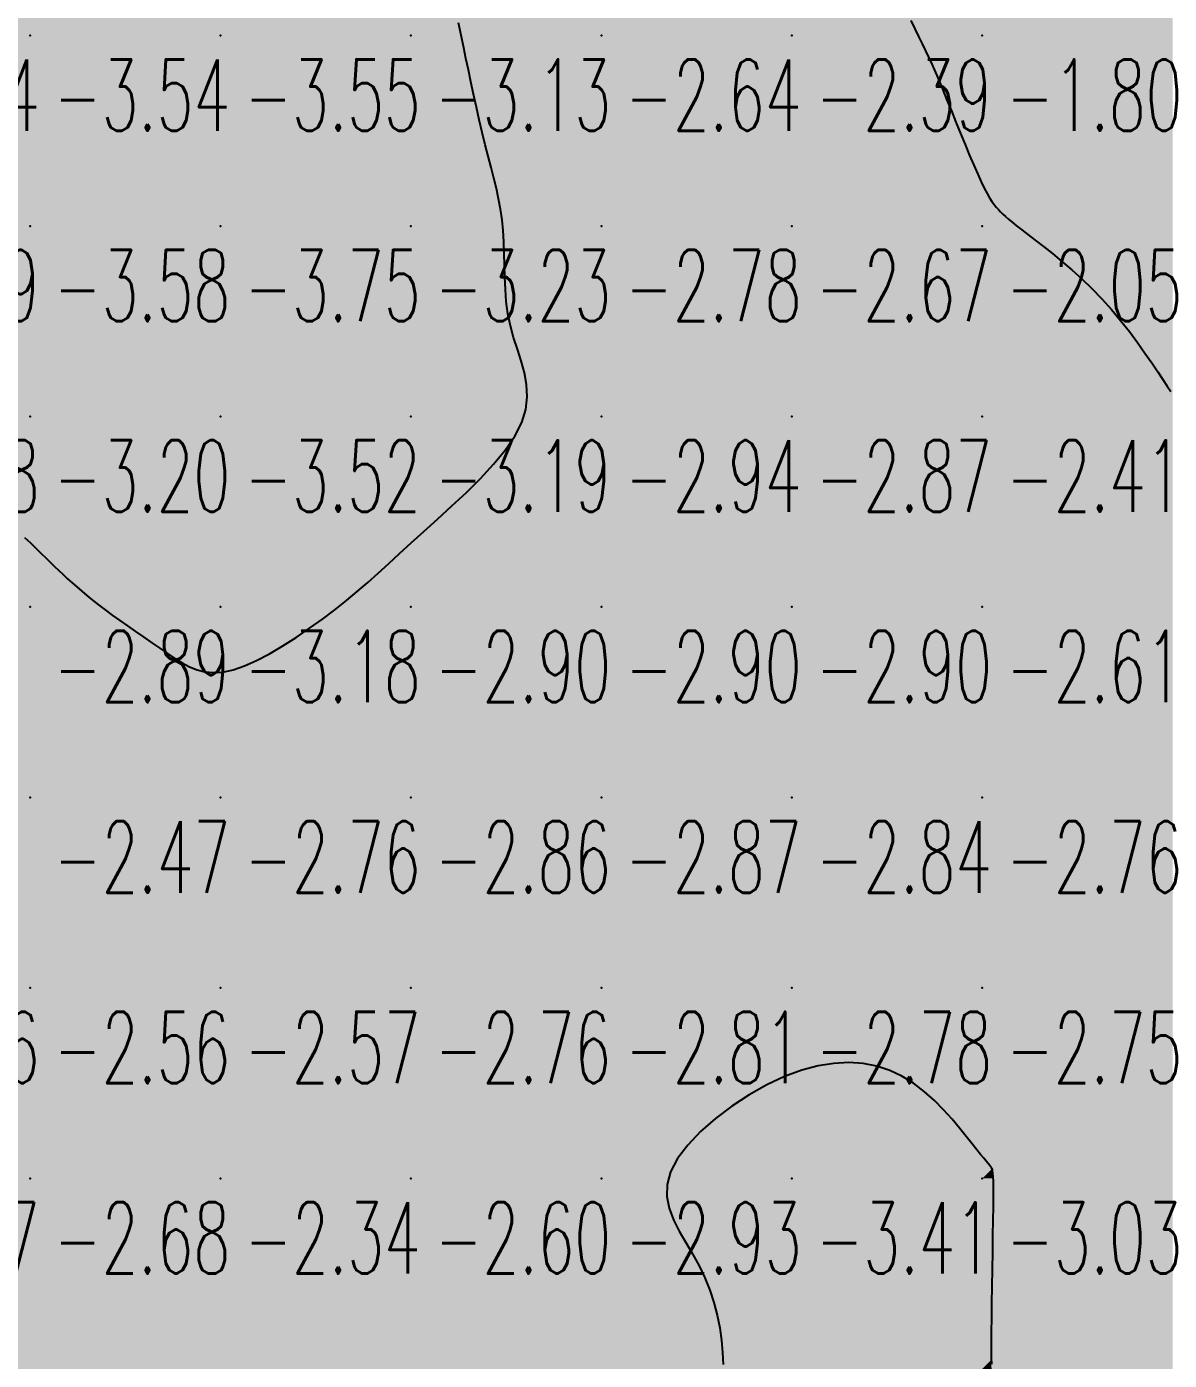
# Model space of a CAD drawing. Header units: millimetres. Extents: x 88261 to 90953, y 390274 to 392322.
# Drawn here: x 90150.1 to 90210.1, y 391637.7 to 391707.7 of the extents above; entities that cross this region are included whole.
import ezdxf
from ezdxf.enums import TextEntityAlignment as Align

# ---------------------------------------------------------------- set-up
doc = ezdxf.new("R2010")
doc.units = ezdxf.units.MM
doc.header["$LTSCALE"] = 25
for name, color, linetype in [('CN_03_00', 7, 'Continuous'), ('COTEAlt', 7, 'Continuous'), ('TN_COLORIAGE', 7, 'Continuous')]:
    doc.layers.add(name, color=color, linetype=linetype)
doc.styles.add('Simplex 1.0', font='Simplex.shx', dxfattribs={"width": 0.99, "height": 2.5})
doc.styles.get("Standard").update_dxf_attribs({"font": 'times.ttf'})

# ---------------------------------------------------------------- blocks, each defined once
blk = doc.blocks.new('COTE')
at = {"color": 0}
blk.add_point((0, 0), dxfattribs=at)
at = {"layer": 'COTEAlt'}
blk.add_attdef('ALT', text='', height=3.75, dxfattribs=at).set_placement((1.25, -1.25), align=Align.TOP_LEFT)

msp = doc.modelspace()

# ---------------------------------------------------------------- linework, layer by layer
at = {"layer": 'CN_03_00', "flags": 128}
for points, elevation in [([(90149.963, 391680.894), (90150.27, 391680.599), (90150.553, 391680.325), (90150.818, 391680.067), (90151.067, 391679.824), (90151.304, 391679.593), (90151.534, 391679.37), (90151.76, 391679.153), (90151.986, 391678.939), (90152.215, 391678.726), (90152.452, 391678.511), (90152.698, 391678.293), (90152.957, 391678.07), (90153.233, 391677.84), (90153.529, 391677.602), (90153.847, 391677.353), (90154.19, 391677.092), (90154.561, 391676.818), (90154.955, 391676.534), (90155.366, 391676.243), (90155.788, 391675.948), (90156.215, 391675.653), (90156.641, 391675.362), (90157.061, 391675.077), (90157.467, 391674.801), (90157.857, 391674.541), (90158.239, 391674.304), (90158.621, 391674.1), (90159.015, 391673.94), (90159.43, 391673.834), (90159.876, 391673.792), (90160.364, 391673.824), (90160.903, 391673.939), (90161.499, 391674.146), (90162.143, 391674.433), (90162.822, 391674.787), (90163.521, 391675.195), (90164.227, 391675.644), (90164.927, 391676.119), (90165.606, 391676.608), (90166.253, 391677.098), (90166.856, 391677.577), (90167.427, 391678.051), (90167.978, 391678.527), (90168.524, 391679.013), (90169.077, 391679.516), (90169.653, 391680.045), (90170.265, 391680.607), (90170.926, 391681.209), (90171.644, 391681.856), (90172.396, 391682.542), (90173.156, 391683.257), (90173.894, 391683.991), (90174.582, 391684.735), (90175.192, 391685.478), (90175.694, 391686.211), (90176.062, 391686.924), (90176.276, 391687.61), (90176.353, 391688.271), (90176.321, 391688.913), (90176.206, 391689.541), (90176.037, 391690.159), (90175.838, 391690.773), (90175.639, 391691.388), (90175.466, 391692.008), (90175.339, 391692.638), (90175.255, 391693.274), (90175.204, 391693.913), (90175.177, 391694.55), (90175.162, 391695.182), (90175.15, 391695.803), (90175.132, 391696.41), (90175.097, 391696.999), (90175.038, 391697.567), (90174.955, 391698.12), (90174.851, 391698.664), (90174.731, 391699.208), (90174.598, 391699.757), (90174.454, 391700.319), (90174.302, 391700.901), (90174.147, 391701.51), (90173.991, 391702.15), (90173.836, 391702.812), (90173.684, 391703.485), (90173.536, 391704.156), (90173.394, 391704.814), (90173.261, 391705.447), (90173.136, 391706.043), (90173.023, 391706.589), (90172.922, 391707.078), (90172.828, 391707.513), (90172.737, 391707.903)], -3), ([(90196.487, 391708.027), (90196.705, 391707.594), (90196.904, 391707.192), (90197.09, 391706.812), (90197.267, 391706.443), (90197.439, 391706.074), (90197.611, 391705.695), (90197.789, 391705.294), (90197.975, 391704.86), (90198.176, 391704.382), (90198.393, 391703.854), (90198.625, 391703.287), (90198.864, 391702.697), (90199.107, 391702.1), (90199.348, 391701.513), (90199.582, 391700.95), (90199.803, 391700.427), (90200.007, 391699.962), (90200.189, 391699.565), (90200.352, 391699.233), (90200.499, 391698.956), (90200.632, 391698.727), (90200.754, 391698.536), (90200.87, 391698.375), (90200.981, 391698.237), (90201.091, 391698.111), (90201.204, 391697.991), (90201.327, 391697.869), (90201.465, 391697.741), (90201.626, 391697.6), (90201.818, 391697.44), (90202.047, 391697.255), (90202.321, 391697.04), (90202.646, 391696.788), (90203.027, 391696.496), (90203.457, 391696.163), (90203.926, 391695.791), (90204.425, 391695.383), (90204.945, 391694.94), (90205.474, 391694.463), (90206.005, 391693.955), (90206.527, 391693.418), (90207.031, 391692.855), (90207.513, 391692.276), (90207.97, 391691.695), (90208.397, 391691.123), (90208.79, 391690.573), (90209.147, 391690.056), (90209.463, 391689.587), (90209.734, 391689.176), (90209.958, 391688.833), (90210.14, 391688.552)], -2), ([(90200.746, 391637.49), (90200.731, 391637.821), (90200.725, 391638.196), (90200.726, 391638.646), (90200.732, 391639.205), (90200.741, 391639.895), (90200.753, 391640.693), (90200.767, 391641.561), (90200.781, 391642.466), (90200.795, 391643.372), (90200.808, 391644.243), (90200.819, 391645.045), (90200.828, 391645.741), (90200.833, 391646.306), (90200.834, 391646.748), (90200.831, 391647.084), (90200.823, 391647.332), (90200.808, 391647.509), (90200.788, 391647.632), (90200.761, 391647.72), (90200.726, 391647.79), (90200.683, 391647.856), (90200.626, 391647.931), (90200.551, 391648.023), (90200.451, 391648.142), (90200.322, 391648.296), (90200.158, 391648.494), (90199.954, 391648.747), (90199.704, 391649.063), (90199.404, 391649.447), (90199.055, 391649.884), (90198.659, 391650.357), (90198.217, 391650.846), (90197.731, 391651.335), (90197.203, 391651.803), (90196.635, 391652.233), (90196.028, 391652.606), (90195.385, 391652.907), (90194.705, 391653.128), (90193.989, 391653.267), (90193.237, 391653.319), (90192.448, 391653.28), (90191.624, 391653.147), (90190.763, 391652.916), (90189.866, 391652.583), (90188.938, 391652.147), (90188.004, 391651.623), (90187.091, 391651.028), (90186.23, 391650.378), (90185.449, 391649.693), (90184.777, 391648.988), (90184.243, 391648.281), (90183.876, 391647.589), (90183.696, 391646.927), (90183.682, 391646.29), (90183.803, 391645.673), (90184.029, 391645.07), (90184.33, 391644.473), (90184.676, 391643.876), (90185.036, 391643.273), (90185.38, 391642.657), (90185.682, 391642.023), (90185.94, 391641.374), (90186.155, 391640.716), (90186.328, 391640.054), (90186.461, 391639.392), (90186.555, 391638.735), (90186.612, 391638.09), (90186.633, 391637.46)], -3)]:
    msp.add_lwpolyline(points, dxfattribs=dict(at, elevation=elevation))
at = {"layer": 'TN_COLORIAGE', "color": 121}
for points in [[(90150.249, 391717.239, -3), (90141.183, 391708.174, -3), (90150.249, 391707.239, -3), (90141.227, 391707.239, -3)], [(90150.249, 391717.239, -3.425), (90150.249, 391707.239, -3.425), (90160.249, 391717.239, -3.425)], [(90150.249, 391707.239, -3.425), (90160.249, 391707.239, -3.425), (90160.249, 391717.239, -3.425)], [(90160.249, 391707.239, -3), (90167.972, 391714.963, -3), (90160.249, 391717.239, -3), (90167.479, 391717.239, -3)], [(90160.249, 391707.239, -3), (90167.972, 391714.963, -3), (90170.249, 391707.239, -3), (90170.249, 391711.626, -3)], [(90172.441, 391709.432, -3.127), (90170.249, 391711.626, -3.127), (90170.249, 391707.239, -3.127)], [(90172.441, 391709.432, -3.127), (90172.886, 391707.239, -3.127), (90170.249, 391707.239, -3.127)], [(90141.947, 391698.938, -3.542), (90141.227, 391707.239, -3.542), (90150.249, 391707.239, -3.542)], [(90150.249, 391697.239, -3), (90141.857, 391697.239, -3), (90150.249, 391707.239, -3), (90141.947, 391698.938, -3)], [(90150.249, 391697.239, -3.553), (90160.249, 391697.239, -3.553), (90160.249, 391707.239, -3.553)], [(90150.249, 391707.239, -3.553), (90150.249, 391697.239, -3.553), (90160.249, 391707.239, -3.553)], [(90160.249, 391697.239, -3.127), (90170.249, 391697.239, -3.127), (90170.249, 391707.239, -3.127)], [(90160.249, 391707.239, -3.127), (90160.249, 391697.239, -3.127), (90170.249, 391707.239, -3.127)], [(90170.249, 391697.239, -3), (90174.154, 391701.145, -3), (90170.249, 391707.239, -3), (90172.886, 391707.239, -3)], [(90174.154, 391701.145, -3.228), (90175.382, 391697.239, -3.228), (90170.249, 391697.239, -3.228)], [(90143.778, 391690.769, -3.579), (90141.857, 391697.239, -3.579), (90150.249, 391697.239, -3.579)], [(90150.249, 391697.239, -3), (90143.778, 391690.769, -3), (90150.249, 391687.239, -3), (90146.328, 391687.239, -3)], [(90150.249, 391687.239, -3.748), (90160.249, 391687.239, -3.748), (90160.249, 391697.239, -3.748)], [(90150.249, 391697.239, -3.748), (90150.249, 391687.239, -3.748), (90160.249, 391697.239, -3.748)], [(90160.249, 391687.239, -3.228), (90170.249, 391687.239, -3.228), (90170.249, 391697.239, -3.228)], [(90160.249, 391697.239, -3.228), (90160.249, 391687.239, -3.228), (90170.249, 391697.239, -3.228)], [(90170.249, 391697.239, -3), (90175.382, 391697.239, -3), (90170.249, 391687.239, -3), (90174.902, 391691.892, -3)], [(90174.902, 391691.892, -3.188), (90177.806, 391687.239, -3.188), (90170.249, 391687.239, -3.188)], [(90146.839, 391683.83, -3.204), (90146.328, 391687.239, -3.204), (90150.249, 391687.239, -3.204)], [(90146.839, 391683.83, -3.204), (90150.249, 391680.65, -3.204), (90150.249, 391687.239, -3.204)], [(90160.249, 391687.239, -3), (90151.946, 391678.937, -3), (90150.249, 391687.239, -3), (90150.249, 391680.65, -3)], [(90160.249, 391687.239, -3), (90151.946, 391678.937, -3), (90160.249, 391677.239, -3), (90153.882, 391677.239, -3)], [(90160.249, 391687.239, -3.188), (90160.249, 391677.239, -3.188), (90170.249, 391687.239, -3.188)], [(90170.249, 391687.239, -3), (90170.249, 391680.693, -3), (90160.249, 391677.239, -3), (90166.755, 391677.239, -3)], [(90170.249, 391680.693, -3.188), (90177.806, 391687.239, -3.188), (90170.249, 391687.239, -3.188)], [(90157.668, 391674.659, -3.185), (90153.882, 391677.239, -3.185), (90160.249, 391677.239, -3.185)], [(90157.668, 391674.659, -3.185), (90160.249, 391672.935, -3.185), (90160.249, 391677.239, -3.185)], [(90160.249, 391672.935, -3.185), (90166.755, 391677.239, -3.185), (90160.249, 391677.239, -3.185)], [(90190.249, 391653.712, -3.409), (90181.784, 391647.239, -3.409), (90190.249, 391647.239, -3.409)], [(90196.418, 391653.409, -3.409), (90190.249, 391653.712, -3.409), (90190.249, 391647.239, -3.409)], [(90190.249, 391647.239, -3), (90196.418, 391653.409, -3), (90200.249, 391647.239, -3), (90200.249, 391648.292, -3)], [(90200.811, 391647.801, -3.03), (90200.249, 391648.292, -3.03), (90200.249, 391647.239, -3.03)], [(90185.875, 391642.865, -3.409), (90181.784, 391647.239, -3.409), (90190.249, 391647.239, -3.409)], [(90190.249, 391647.239, -3), (90185.875, 391642.865, -3), (90190.249, 391637.239, -3), (90186.996, 391637.239, -3)], [(90190.249, 391637.239, -3.03), (90200.249, 391637.239, -3.03), (90200.249, 391647.239, -3.03)], [(90190.249, 391647.239, -3.03), (90190.249, 391637.239, -3.03), (90200.249, 391647.239, -3.03)], [(90200.811, 391647.801, -3.03), (90200.865, 391647.239, -3.03), (90200.249, 391647.239, -3.03)], [(90200.249, 391647.239, -3), (90200.865, 391647.239, -3), (90200.249, 391637.239, -3), (90200.698, 391637.688, -3)], [(90200.698, 391637.688, -3.021), (90200.736, 391637.239, -3.021), (90200.249, 391637.239, -3.021)]]:
    msp.add_solid(points, dxfattribs=at)
at = {"layer": 'TN_COLORIAGE', "color": 111}
for points in [[(90172.886, 391707.239, -2.547), (90172.441, 391709.432, -2.547), (90180.249, 391707.239, -2.547), (90180.249, 391717.239, -2.547)], [(90180.249, 391707.239, -2), (90188.365, 391715.356, -2), (90180.249, 391717.239, -2), (90188.101, 391717.239, -2)], [(90180.249, 391707.239, -2), (90188.365, 391715.356, -2), (90190.249, 391707.239, -2), (90190.249, 391714.473, -2)], [(90194.649, 391711.64, -2.391), (90190.249, 391714.473, -2.391), (90190.249, 391707.239, -2.391)], [(90194.649, 391711.64, -2.391), (90196.901, 391707.239, -2.391), (90190.249, 391707.239, -2.391)], [(90172.886, 391707.239, -2.645), (90174.154, 391701.145, -2.645), (90180.249, 391707.239, -2.645)], [(90175.382, 391697.239, -2.645), (90174.154, 391701.145, -2.645), (90180.249, 391697.239, -2.645), (90180.249, 391707.239, -2.645)], [(90180.249, 391697.239, -2.391), (90190.249, 391697.239, -2.391), (90190.249, 391707.239, -2.391)], [(90180.249, 391707.239, -2.391), (90180.249, 391697.239, -2.391), (90190.249, 391707.239, -2.391)], [(90190.249, 391697.239, -2), (90197.976, 391704.967, -2), (90190.249, 391707.239, -2), (90196.901, 391707.239, -2)], [(90190.249, 391697.239, -2), (90197.976, 391704.967, -2), (90200.249, 391697.239, -2), (90200.249, 391699.186, -2)], [(90201.07, 391698.06, -2.048), (90200.249, 391699.186, -2.048), (90200.249, 391697.239, -2.048)], [(90201.07, 391698.06, -2.048), (90202.021, 391697.239, -2.048), (90200.249, 391697.239, -2.048)], [(90177.806, 391687.239, -2.784), (90174.902, 391691.892, -2.784), (90180.249, 391687.239, -2.784), (90180.249, 391697.239, -2.784)], [(90174.902, 391691.892, -2.784), (90175.382, 391697.239, -2.784), (90180.249, 391697.239, -2.784)], [(90180.249, 391697.239, -2.669), (90180.249, 391687.239, -2.669), (90190.249, 391697.239, -2.669)], [(90180.249, 391687.239, -2.669), (90190.249, 391687.239, -2.669), (90190.249, 391697.239, -2.669)], [(90190.249, 391697.239, -2.048), (90190.249, 391687.239, -2.048), (90200.249, 391697.239, -2.048)], [(90190.249, 391687.239, -2.048), (90200.249, 391687.239, -2.048), (90200.249, 391697.239, -2.048)], [(90200.249, 391687.239, -2), (90206.722, 391693.713, -2), (90200.249, 391697.239, -2), (90202.021, 391697.239, -2)], [(90200.249, 391687.239, -2), (90206.722, 391693.713, -2), (90210.249, 391687.239, -2), (90210.249, 391688.417, -2)], [(90177.806, 391687.239, -2.901), (90170.249, 391680.693, -2.901), (90180.249, 391687.239, -2.901), (90170.249, 391677.239, -2.901)], [(90170.249, 391677.239, -2.939), (90180.249, 391677.239, -2.939), (90180.249, 391687.239, -2.939)], [(90180.249, 391687.239, -2.868), (90180.249, 391677.239, -2.868), (90190.249, 391687.239, -2.868)], [(90180.249, 391677.239, -2.868), (90190.249, 391677.239, -2.868), (90190.249, 391687.239, -2.868)], [(90190.249, 391677.239, -2.405), (90200.249, 391677.239, -2.405), (90200.249, 391687.239, -2.405)], [(90190.249, 391687.239, -2.405), (90190.249, 391677.239, -2.405), (90200.249, 391687.239, -2.405)], [(90200.249, 391687.239, -2.029), (90200.249, 391677.239, -2.029), (90210.249, 391687.239, -2.029)], [(90200.249, 391677.239, -2.029), (90210.249, 391677.239, -2.029), (90210.249, 391687.239, -2.029)], [(90150.249, 391680.65, -2.607), (90146.839, 391683.83, -2.607), (90150.249, 391677.239, -2.607), (90140.249, 391677.239, -2.607)], [(90150.249, 391680.65, -2.895), (90151.946, 391678.937, -2.895), (90150.249, 391677.239, -2.895)], [(90166.755, 391677.239, -2.901), (90170.249, 391680.693, -2.901), (90170.249, 391677.239, -2.901)], [(90153.882, 391677.239, -2.895), (90151.946, 391678.937, -2.895), (90150.249, 391677.239, -2.895)], [(90140.249, 391677.239, -2.895), (90140.249, 391667.239, -2.895), (90150.249, 391677.239, -2.895)], [(90140.249, 391667.239, -2.895), (90150.249, 391667.239, -2.895), (90150.249, 391677.239, -2.895)], [(90153.882, 391677.239, -2.469), (90157.668, 391674.659, -2.469), (90150.249, 391677.239, -2.469), (90150.249, 391667.239, -2.469)], [(90160.249, 391667.239, -2.901), (90170.249, 391667.239, -2.901), (90170.249, 391677.239, -2.901)], [(90166.755, 391677.239, -2.756), (90160.249, 391672.935, -2.756), (90170.249, 391677.239, -2.756), (90160.249, 391667.239, -2.756)], [(90170.249, 391667.239, -2.901), (90180.249, 391667.239, -2.901), (90180.249, 391677.239, -2.901)], [(90170.249, 391677.239, -2.901), (90170.249, 391667.239, -2.901), (90180.249, 391677.239, -2.901)], [(90180.249, 391677.239, -2.902), (90180.249, 391667.239, -2.902), (90190.249, 391677.239, -2.902)], [(90180.249, 391667.239, -2.902), (90190.249, 391667.239, -2.902), (90190.249, 391677.239, -2.902)], [(90190.249, 391677.239, -2.609), (90190.249, 391667.239, -2.609), (90200.249, 391677.239, -2.609)], [(90190.249, 391667.239, -2.609), (90200.249, 391667.239, -2.609), (90200.249, 391677.239, -2.609)], [(90200.249, 391667.239, -2.178), (90210.249, 391667.239, -2.178), (90210.249, 391677.239, -2.178)], [(90200.249, 391677.239, -2.178), (90200.249, 391667.239, -2.178), (90210.249, 391677.239, -2.178)], [(90160.249, 391672.935, -2.469), (90157.668, 391674.659, -2.469), (90160.249, 391667.239, -2.469), (90150.249, 391667.239, -2.469)], [(90140.249, 391657.239, -2.469), (90150.249, 391657.239, -2.469), (90150.249, 391667.239, -2.469)], [(90140.249, 391667.239, -2.469), (90140.249, 391657.239, -2.469), (90150.249, 391667.239, -2.469)], [(90150.249, 391657.239, -2.756), (90160.249, 391657.239, -2.756), (90160.249, 391667.239, -2.756)], [(90150.249, 391667.239, -2.756), (90150.249, 391657.239, -2.756), (90160.249, 391667.239, -2.756)], [(90160.249, 391667.239, -2.86), (90160.249, 391657.239, -2.86), (90170.249, 391667.239, -2.86)], [(90160.249, 391657.239, -2.86), (90170.249, 391657.239, -2.86), (90170.249, 391667.239, -2.86)], [(90170.249, 391667.239, -2.871), (90170.249, 391657.239, -2.871), (90180.249, 391667.239, -2.871)], [(90170.249, 391657.239, -2.871), (90180.249, 391657.239, -2.871), (90180.249, 391667.239, -2.871)], [(90180.249, 391657.239, -2.84), (90190.249, 391657.239, -2.84), (90190.249, 391667.239, -2.84)], [(90180.249, 391667.239, -2.84), (90180.249, 391657.239, -2.84), (90190.249, 391667.239, -2.84)], [(90190.249, 391657.239, -2.762), (90200.249, 391657.239, -2.762), (90200.249, 391667.239, -2.762)], [(90190.249, 391667.239, -2.762), (90190.249, 391657.239, -2.762), (90200.249, 391667.239, -2.762)], [(90200.249, 391657.239, -2.354), (90210.249, 391657.239, -2.354), (90210.249, 391667.239, -2.354)], [(90200.249, 391667.239, -2.354), (90200.249, 391657.239, -2.354), (90210.249, 391667.239, -2.354)], [(90140.249, 391652.759, -2.555), (90143.012, 391650.003, -2.555), (90140.249, 391657.239, -2.555), (90150.249, 391657.239, -2.555)], [(90143.685, 391647.239, -2.555), (90143.012, 391650.003, -2.555), (90150.249, 391647.239, -2.555), (90150.249, 391657.239, -2.555)], [(90150.249, 391657.239, -2.575), (90150.249, 391647.239, -2.575), (90160.249, 391657.239, -2.575)], [(90150.249, 391647.239, -2.575), (90160.249, 391647.239, -2.575), (90160.249, 391657.239, -2.575)], [(90160.249, 391647.239, -2.765), (90170.249, 391647.239, -2.765), (90170.249, 391657.239, -2.765)], [(90160.249, 391657.239, -2.765), (90160.249, 391647.239, -2.765), (90170.249, 391657.239, -2.765)], [(90170.249, 391647.239, -2.808), (90180.249, 391647.239, -2.808), (90180.249, 391657.239, -2.808)], [(90170.249, 391657.239, -2.808), (90170.249, 391647.239, -2.808), (90180.249, 391657.239, -2.808)], [(90181.784, 391647.239, -2.777), (90190.249, 391653.712, -2.777), (90180.249, 391647.239, -2.777), (90190.249, 391657.239, -2.777)], [(90180.249, 391657.239, -2.777), (90180.249, 391647.239, -2.777), (90190.249, 391657.239, -2.777)], [(90190.249, 391653.712, -2.746), (90196.418, 391653.409, -2.746), (90190.249, 391657.239, -2.746), (90200.249, 391657.239, -2.746)], [(90200.249, 391648.292, -2.746), (90196.418, 391653.409, -2.746), (90200.249, 391657.239, -2.746)], [(90200.249, 391648.292, -2.499), (90200.811, 391647.801, -2.499), (90200.249, 391657.239, -2.499), (90210.249, 391657.239, -2.499)], [(90200.865, 391647.239, -2.499), (90200.811, 391647.801, -2.499), (90210.249, 391647.239, -2.499), (90210.249, 391657.239, -2.499)], [(90143.685, 391647.239, -2.676), (90146.163, 391643.154, -2.676), (90150.249, 391647.239, -2.676)], [(90146.917, 391637.239, -2.676), (90146.163, 391643.154, -2.676), (90150.249, 391637.239, -2.676), (90150.249, 391647.239, -2.676)], [(90150.249, 391637.239, -2.344), (90160.249, 391637.239, -2.344), (90160.249, 391647.239, -2.344)], [(90150.249, 391647.239, -2.344), (90150.249, 391637.239, -2.344), (90160.249, 391647.239, -2.344)], [(90160.249, 391637.239, -2.598), (90170.249, 391637.239, -2.598), (90170.249, 391647.239, -2.598)], [(90160.249, 391647.239, -2.598), (90160.249, 391637.239, -2.598), (90170.249, 391647.239, -2.598)], [(90170.249, 391637.239, -2.926), (90180.249, 391637.239, -2.926), (90180.249, 391647.239, -2.926)], [(90170.249, 391647.239, -2.926), (90170.249, 391637.239, -2.926), (90180.249, 391647.239, -2.926)], [(90181.784, 391647.239, -2.474), (90185.875, 391642.865, -2.474), (90180.249, 391647.239, -2.474), (90180.249, 391637.239, -2.474)], [(90200.736, 391637.239, -2.545), (90200.698, 391637.688, -2.545), (90210.249, 391637.239, -2.545), (90210.249, 391647.239, -2.545)], [(90200.698, 391637.688, -2.545), (90200.865, 391647.239, -2.545), (90210.249, 391647.239, -2.545)], [(90186.996, 391637.239, -2.474), (90185.875, 391642.865, -2.474), (90180.249, 391637.239, -2.474)]]:
    msp.add_solid(points, dxfattribs=at)
at = {"layer": 'TN_COLORIAGE', "color": 101}
for points in [[(90196.901, 391707.239, -1.502), (90194.649, 391711.64, -1.502), (90200.249, 391707.239, -1.502), (90200.249, 391717.239, -1.502)], [(90200.249, 391707.239, -1.148), (90210.249, 391707.239, -1.148), (90210.249, 391717.239, -1.148)], [(90200.249, 391717.239, -1.148), (90200.249, 391707.239, -1.148), (90210.249, 391717.239, -1.148)], [(90196.901, 391707.239, -1.803), (90197.976, 391704.967, -1.803), (90200.249, 391707.239, -1.803)], [(90200.249, 391699.186, -1.803), (90197.976, 391704.967, -1.803), (90200.249, 391707.239, -1.803)], [(90200.249, 391699.186, -1.468), (90201.07, 391698.06, -1.468), (90200.249, 391707.239, -1.468), (90210.249, 391707.239, -1.468)], [(90202.021, 391697.239, -1.468), (90201.07, 391698.06, -1.468), (90210.249, 391697.239, -1.468), (90210.249, 391707.239, -1.468)], [(90202.021, 391697.239, -1.779), (90206.722, 391693.713, -1.779), (90210.249, 391697.239, -1.779)], [(90210.249, 391688.417, -1.779), (90206.722, 391693.713, -1.779), (90210.249, 391697.239, -1.779)]]:
    msp.add_solid(points, dxfattribs=at)

# ---------------------------------------------------------------- block references
at = {"layer": 'COTEAlt'}
ref = msp.add_blockref('COTE', (90140.249, 391707.239), dxfattribs=at)
ref.add_attrib('ALT', '-2.94', dxfattribs={"height": 3.75, "style": 'Simplex 1.0', "width": 0.6}).set_placement((90141.499, 391705.989), align=Align.TOP_LEFT)
ref = msp.add_blockref('COTE', (90150.249, 391707.239), dxfattribs=at)
ref.add_attrib('ALT', '-3.54', dxfattribs={"height": 3.75, "style": 'Simplex 1.0', "width": 0.6}).set_placement((90151.499, 391705.989), align=Align.TOP_LEFT)
ref = msp.add_blockref('COTE', (90160.249, 391707.239), dxfattribs=at)
ref.add_attrib('ALT', '-3.55', dxfattribs={"height": 3.75, "style": 'Simplex 1.0', "width": 0.6}).set_placement((90161.499, 391705.989), align=Align.TOP_LEFT)
ref = msp.add_blockref('COTE', (90170.249, 391707.239), dxfattribs=at)
ref.add_attrib('ALT', '-3.13', dxfattribs={"height": 3.75, "style": 'Simplex 1.0', "width": 0.6}).set_placement((90171.499, 391705.989), align=Align.TOP_LEFT)
ref = msp.add_blockref('COTE', (90180.249, 391707.239), dxfattribs=at)
ref.add_attrib('ALT', '-2.64', dxfattribs={"height": 3.75, "style": 'Simplex 1.0', "width": 0.6}).set_placement((90181.499, 391705.989), align=Align.TOP_LEFT)
ref = msp.add_blockref('COTE', (90190.249, 391707.239), dxfattribs=at)
ref.add_attrib('ALT', '-2.39', dxfattribs={"height": 3.75, "style": 'Simplex 1.0', "width": 0.6}).set_placement((90191.499, 391705.989), align=Align.TOP_LEFT)
ref = msp.add_blockref('COTE', (90200.249, 391707.239), dxfattribs=at)
ref.add_attrib('ALT', '-1.80', dxfattribs={"height": 3.75, "style": 'Simplex 1.0', "width": 0.6}).set_placement((90201.499, 391705.989), align=Align.TOP_LEFT)
ref = msp.add_blockref('COTE', (90140.249, 391697.239), dxfattribs=at)
ref.add_attrib('ALT', '-2.89', dxfattribs={"height": 3.75, "style": 'Simplex 1.0', "width": 0.6}).set_placement((90141.499, 391695.989), align=Align.TOP_LEFT)
ref = msp.add_blockref('COTE', (90150.249, 391697.239), dxfattribs=at)
ref.add_attrib('ALT', '-3.58', dxfattribs={"height": 3.75, "style": 'Simplex 1.0', "width": 0.6}).set_placement((90151.499, 391695.989), align=Align.TOP_LEFT)
ref = msp.add_blockref('COTE', (90160.249, 391697.239), dxfattribs=at)
ref.add_attrib('ALT', '-3.75', dxfattribs={"height": 3.75, "style": 'Simplex 1.0', "width": 0.6}).set_placement((90161.499, 391695.989), align=Align.TOP_LEFT)
ref = msp.add_blockref('COTE', (90170.249, 391697.239), dxfattribs=at)
ref.add_attrib('ALT', '-3.23', dxfattribs={"height": 3.75, "style": 'Simplex 1.0', "width": 0.6}).set_placement((90171.499, 391695.989), align=Align.TOP_LEFT)
ref = msp.add_blockref('COTE', (90180.249, 391697.239), dxfattribs=at)
ref.add_attrib('ALT', '-2.78', dxfattribs={"height": 3.75, "style": 'Simplex 1.0', "width": 0.6}).set_placement((90181.499, 391695.989), align=Align.TOP_LEFT)
ref = msp.add_blockref('COTE', (90190.249, 391697.239), dxfattribs=at)
ref.add_attrib('ALT', '-2.67', dxfattribs={"height": 3.75, "style": 'Simplex 1.0', "width": 0.6}).set_placement((90191.499, 391695.989), align=Align.TOP_LEFT)
ref = msp.add_blockref('COTE', (90200.249, 391697.239), dxfattribs=at)
ref.add_attrib('ALT', '-2.05', dxfattribs={"height": 3.75, "style": 'Simplex 1.0', "width": 0.6}).set_placement((90201.499, 391695.989), align=Align.TOP_LEFT)
ref = msp.add_blockref('COTE', (90140.249, 391687.239), dxfattribs=at)
ref.add_attrib('ALT', '-2.68', dxfattribs={"height": 3.75, "style": 'Simplex 1.0', "width": 0.6}).set_placement((90141.499, 391685.989), align=Align.TOP_LEFT)
ref = msp.add_blockref('COTE', (90150.249, 391687.239), dxfattribs=at)
ref.add_attrib('ALT', '-3.20', dxfattribs={"height": 3.75, "style": 'Simplex 1.0', "width": 0.6}).set_placement((90151.499, 391685.989), align=Align.TOP_LEFT)
ref = msp.add_blockref('COTE', (90160.249, 391687.239), dxfattribs=at)
ref.add_attrib('ALT', '-3.52', dxfattribs={"height": 3.75, "style": 'Simplex 1.0', "width": 0.6}).set_placement((90161.499, 391685.989), align=Align.TOP_LEFT)
ref = msp.add_blockref('COTE', (90170.249, 391687.239), dxfattribs=at)
ref.add_attrib('ALT', '-3.19', dxfattribs={"height": 3.75, "style": 'Simplex 1.0', "width": 0.6}).set_placement((90171.499, 391685.989), align=Align.TOP_LEFT)
ref = msp.add_blockref('COTE', (90180.249, 391687.239), dxfattribs=at)
ref.add_attrib('ALT', '-2.94', dxfattribs={"height": 3.75, "style": 'Simplex 1.0', "width": 0.6}).set_placement((90181.499, 391685.989), align=Align.TOP_LEFT)
ref = msp.add_blockref('COTE', (90190.249, 391687.239), dxfattribs=at)
ref.add_attrib('ALT', '-2.87', dxfattribs={"height": 3.75, "style": 'Simplex 1.0', "width": 0.6}).set_placement((90191.499, 391685.989), align=Align.TOP_LEFT)
ref = msp.add_blockref('COTE', (90200.249, 391687.239), dxfattribs=at)
ref.add_attrib('ALT', '-2.41', dxfattribs={"height": 3.75, "style": 'Simplex 1.0', "width": 0.6}).set_placement((90201.499, 391685.989), align=Align.TOP_LEFT)
ref = msp.add_blockref('COTE', (90150.249, 391677.239), dxfattribs=at)
ref.add_attrib('ALT', '-2.89', dxfattribs={"height": 3.75, "style": 'Simplex 1.0', "width": 0.6}).set_placement((90151.499, 391675.989), align=Align.TOP_LEFT)
ref = msp.add_blockref('COTE', (90160.249, 391677.239), dxfattribs=at)
ref.add_attrib('ALT', '-3.18', dxfattribs={"height": 3.75, "style": 'Simplex 1.0', "width": 0.6}).set_placement((90161.499, 391675.989), align=Align.TOP_LEFT)
ref = msp.add_blockref('COTE', (90170.249, 391677.239), dxfattribs=at)
ref.add_attrib('ALT', '-2.90', dxfattribs={"height": 3.75, "style": 'Simplex 1.0', "width": 0.6}).set_placement((90171.499, 391675.989), align=Align.TOP_LEFT)
ref = msp.add_blockref('COTE', (90180.249, 391677.239), dxfattribs=at)
ref.add_attrib('ALT', '-2.90', dxfattribs={"height": 3.75, "style": 'Simplex 1.0', "width": 0.6}).set_placement((90181.499, 391675.989), align=Align.TOP_LEFT)
ref = msp.add_blockref('COTE', (90190.249, 391677.239), dxfattribs=at)
ref.add_attrib('ALT', '-2.90', dxfattribs={"height": 3.75, "style": 'Simplex 1.0', "width": 0.6}).set_placement((90191.499, 391675.989), align=Align.TOP_LEFT)
ref = msp.add_blockref('COTE', (90200.249, 391677.239), dxfattribs=at)
ref.add_attrib('ALT', '-2.61', dxfattribs={"height": 3.75, "style": 'Simplex 1.0', "width": 0.6}).set_placement((90201.499, 391675.989), align=Align.TOP_LEFT)
ref = msp.add_blockref('COTE', (90150.249, 391667.239), dxfattribs=at)
ref.add_attrib('ALT', '-2.47', dxfattribs={"height": 3.75, "style": 'Simplex 1.0', "width": 0.6}).set_placement((90151.499, 391665.989), align=Align.TOP_LEFT)
ref = msp.add_blockref('COTE', (90160.249, 391667.239), dxfattribs=at)
ref.add_attrib('ALT', '-2.76', dxfattribs={"height": 3.75, "style": 'Simplex 1.0', "width": 0.6}).set_placement((90161.499, 391665.989), align=Align.TOP_LEFT)
ref = msp.add_blockref('COTE', (90170.249, 391667.239), dxfattribs=at)
ref.add_attrib('ALT', '-2.86', dxfattribs={"height": 3.75, "style": 'Simplex 1.0', "width": 0.6}).set_placement((90171.499, 391665.989), align=Align.TOP_LEFT)
ref = msp.add_blockref('COTE', (90180.249, 391667.239), dxfattribs=at)
ref.add_attrib('ALT', '-2.87', dxfattribs={"height": 3.75, "style": 'Simplex 1.0', "width": 0.6}).set_placement((90181.499, 391665.989), align=Align.TOP_LEFT)
ref = msp.add_blockref('COTE', (90190.249, 391667.239), dxfattribs=at)
ref.add_attrib('ALT', '-2.84', dxfattribs={"height": 3.75, "style": 'Simplex 1.0', "width": 0.6}).set_placement((90191.499, 391665.989), align=Align.TOP_LEFT)
ref = msp.add_blockref('COTE', (90200.249, 391667.239), dxfattribs=at)
ref.add_attrib('ALT', '-2.76', dxfattribs={"height": 3.75, "style": 'Simplex 1.0', "width": 0.6}).set_placement((90201.499, 391665.989), align=Align.TOP_LEFT)
ref = msp.add_blockref('COTE', (90140.249, 391657.239), dxfattribs=at)
ref.add_attrib('ALT', '-2.86', dxfattribs={"height": 3.75, "style": 'Simplex 1.0', "width": 0.6}).set_placement((90141.499, 391655.989), align=Align.TOP_LEFT)
ref = msp.add_blockref('COTE', (90150.249, 391657.239), dxfattribs=at)
ref.add_attrib('ALT', '-2.56', dxfattribs={"height": 3.75, "style": 'Simplex 1.0', "width": 0.6}).set_placement((90151.499, 391655.989), align=Align.TOP_LEFT)
ref = msp.add_blockref('COTE', (90160.249, 391657.239), dxfattribs=at)
ref.add_attrib('ALT', '-2.57', dxfattribs={"height": 3.75, "style": 'Simplex 1.0', "width": 0.6}).set_placement((90161.499, 391655.989), align=Align.TOP_LEFT)
ref = msp.add_blockref('COTE', (90170.249, 391657.239), dxfattribs=at)
ref.add_attrib('ALT', '-2.76', dxfattribs={"height": 3.75, "style": 'Simplex 1.0', "width": 0.6}).set_placement((90171.499, 391655.989), align=Align.TOP_LEFT)
ref = msp.add_blockref('COTE', (90180.249, 391657.239), dxfattribs=at)
ref.add_attrib('ALT', '-2.81', dxfattribs={"height": 3.75, "style": 'Simplex 1.0', "width": 0.6}).set_placement((90181.499, 391655.989), align=Align.TOP_LEFT)
ref = msp.add_blockref('COTE', (90190.249, 391657.239), dxfattribs=at)
ref.add_attrib('ALT', '-2.78', dxfattribs={"height": 3.75, "style": 'Simplex 1.0', "width": 0.6}).set_placement((90191.499, 391655.989), align=Align.TOP_LEFT)
ref = msp.add_blockref('COTE', (90200.249, 391657.239), dxfattribs=at)
ref.add_attrib('ALT', '-2.75', dxfattribs={"height": 3.75, "style": 'Simplex 1.0', "width": 0.6}).set_placement((90201.499, 391655.989), align=Align.TOP_LEFT)
ref = msp.add_blockref('COTE', (90140.249, 391647.239), dxfattribs=at)
ref.add_attrib('ALT', '-3.17', dxfattribs={"height": 3.75, "style": 'Simplex 1.0', "width": 0.6}).set_placement((90141.499, 391645.989), align=Align.TOP_LEFT)
ref = msp.add_blockref('COTE', (90150.249, 391647.239), dxfattribs=at)
ref.add_attrib('ALT', '-2.68', dxfattribs={"height": 3.75, "style": 'Simplex 1.0', "width": 0.6}).set_placement((90151.499, 391645.989), align=Align.TOP_LEFT)
ref = msp.add_blockref('COTE', (90160.249, 391647.239), dxfattribs=at)
ref.add_attrib('ALT', '-2.34', dxfattribs={"height": 3.75, "style": 'Simplex 1.0', "width": 0.6}).set_placement((90161.499, 391645.989), align=Align.TOP_LEFT)
ref = msp.add_blockref('COTE', (90170.249, 391647.239), dxfattribs=at)
ref.add_attrib('ALT', '-2.60', dxfattribs={"height": 3.75, "style": 'Simplex 1.0', "width": 0.6}).set_placement((90171.499, 391645.989), align=Align.TOP_LEFT)
ref = msp.add_blockref('COTE', (90180.249, 391647.239), dxfattribs=at)
ref.add_attrib('ALT', '-2.93', dxfattribs={"height": 3.75, "style": 'Simplex 1.0', "width": 0.6}).set_placement((90181.499, 391645.989), align=Align.TOP_LEFT)
ref = msp.add_blockref('COTE', (90190.249, 391647.239), dxfattribs=at)
ref.add_attrib('ALT', '-3.41', dxfattribs={"height": 3.75, "style": 'Simplex 1.0', "width": 0.6}).set_placement((90191.499, 391645.989), align=Align.TOP_LEFT)
ref = msp.add_blockref('COTE', (90200.249, 391647.239), dxfattribs=at)
ref.add_attrib('ALT', '-3.03', dxfattribs={"height": 3.75, "style": 'Simplex 1.0', "width": 0.6}).set_placement((90201.499, 391645.989), align=Align.TOP_LEFT)

doc.saveas('drawing.dxf')
